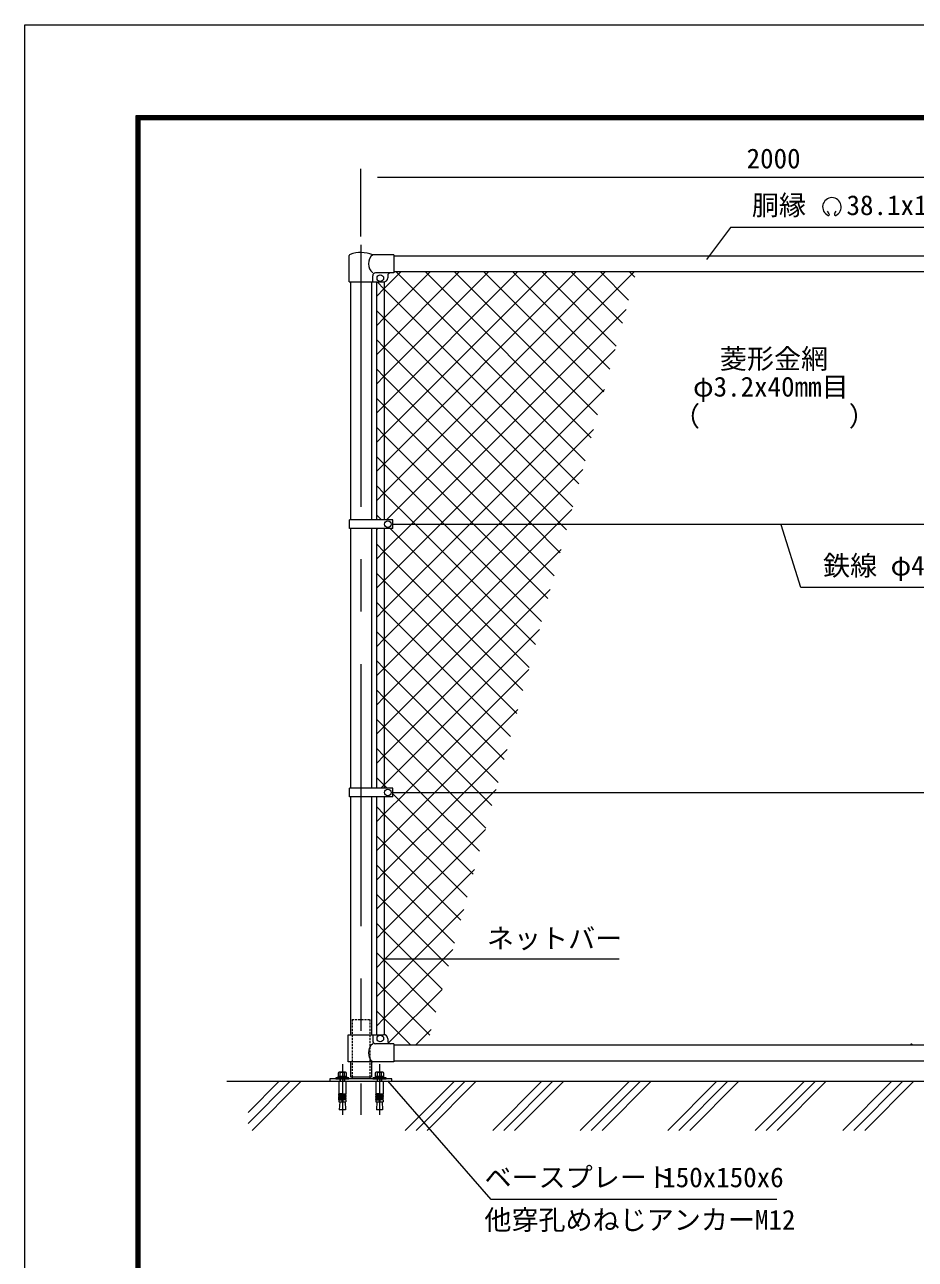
# Model space of a CAD drawing. Units: millimetres, scale not verified. Extents: x -4200 to 4200, y -2970 to 2970.
# Drawn here: x -4200 to -2041, y -22 to 2970 of the extents above; entities that cross this region are included whole.
import ezdxf
from ezdxf.enums import TextEntityAlignment as Align

# ---------------------------------------------------------------- set-up
doc = ezdxf.new("R2010")
doc.units = ezdxf.units.MM
doc.header["$LTSCALE"] = 20
doc.linetypes.add('USER1', pattern=[50.8, 31.75, -6.35, 6.35, -6.35])
doc.linetypes.add('USER2', pattern=[0.375, 0.25, -0.125])
for name, color, linetype, lineweight in [('0-0_D-BMK', 2, 'USER1', 13), ('0-1_D-STR1', 1, 'Continuous', 18), ('0-2_D-STR-DIM', 7, 'Continuous', 9), ('0-5_D-STR3', 3, 'Continuous', 13), ('0-6_D-STR2', 7, 'Continuous', 9), ('0-7_D-STR-TXT', 7, 'Continuous', 9), ('0-8_D-TTL', 7, 'Continuous', 9), ('0-9_D-BGD', 7, 'Continuous', 9), ('0-D_D-DCR-HCH', 7, 'Continuous', 9)]:
    doc.layers.add(name, color=color, linetype=linetype, lineweight=lineweight)
doc.styles.add('ＭＳ ゴシック', font='')
doc.styles.get('ＭＳ ゴシック').set_extended_font_data('MS Gothic')

msp = doc.modelspace()

# ---------------------------------------------------------------- linework, layer by layer
at = {"layer": '0-0_D-BMK'}
for p, q in [((-3384.97, 2436.71), (-3384.97, 328.24)), ((-3429.97, 451.25), (-3429.97, 328.24)), ((-3339.97, 451.25), (-3339.97, 328.24))]:
    msp.add_line(p, q, dxfattribs=at)
at = {"layer": '0-1_D-STR1'}
for p, q in [((-3304.97, 2409.65), (-1464.97, 2409.65)), ((-3304.97, 2371.65), (-1464.97, 2371.65)), ((-3410.37, 2346.65), (-3410.37, 1770.14)), ((-3359.57, 2346.65), (-3359.57, 1770.14)), ((-3410.37, 1749.15), (-3410.37, 1120.14)), ((-3359.57, 1749.15), (-3359.57, 1120.14)), ((-3410.37, 1099.15), (-3410.37, 522.65)), ((-3359.57, 1099.15), (-3359.57, 522.65)), ((-3304.97, 497.65), (-1464.97, 497.65)), ((-3410.37, 456.65), (-3410.37, 420.65)), ((-3359.57, 456.65), (-3359.57, 420.65)), ((-3304.97, 459.65), (-1464.97, 459.65)), ((-3410.37, 420.65), (-3359.57, 420.65))]:
    msp.add_line(p, q, dxfattribs=at)
at = {"layer": '0-2_D-STR-DIM'}
for p, q in [((-3384.97, 2456.71), (-3384.97, 2620.68)), ((-3344.97, 2600.68), (-1424.97, 2600.68))]:
    msp.add_line(p, q, dxfattribs=at)
at = {"layer": '0-5_D-STR3'}
for p, q in [((-3413.52, 2346.65), (-3413.52, 2410.34)), ((-3304.97, 2412.65), (-3356.42, 2412.65)), ((-3304.97, 2412.65), (-3304.97, 2368.65)), ((-3304.97, 2368.65), (-3349.42, 2368.65)), ((-3413.52, 2346.65), (-3356.42, 2346.65)), ((-3356.42, 2346.65), (-3356.42, 2361.65)), ((-3356.42, 2346.65), (-3329.97, 2346.65)), ((-3347.47, 2346.65), (-3347.47, 1770.14)), ((-3328.47, 2346.65), (-3328.47, 1770.14)), ((-3319.97, 2361.65), (-3319.97, 2356.65)), ((-3412.47, 1749.15), (-3412.47, 1770.14)), ((-3307.98, 1770.14), (-3412.47, 1770.14)), ((-3307.98, 1749.15), (-3307.98, 1770.14)), ((-3307.98, 1749.15), (-3412.47, 1749.15)), ((-3347.47, 1749.15), (-3347.47, 1120.14)), ((-3328.47, 1749.15), (-3328.47, 1120.14)), ((-3307.98, 1759.64), (-1467.47, 1759.64)), ((-3412.47, 1099.15), (-3412.47, 1120.14)), ((-3307.98, 1120.14), (-3412.47, 1120.14)), ((-3307.98, 1099.15), (-3307.98, 1120.14)), ((-3307.98, 1109.64), (-1467.47, 1109.64)), ((-3307.98, 1099.15), (-3412.47, 1099.15)), ((-3347.47, 1099.15), (-3347.47, 522.65)), ((-3328.47, 1099.15), (-3328.47, 522.65)), ((-3415.92, 522.65), (-3329.97, 522.65)), ((-3415.92, 456.65), (-3415.92, 522.65)), ((-3356.42, 522.65), (-3356.42, 507.65)), ((-3319.97, 512.65), (-3319.97, 507.65)), ((-3304.97, 500.65), (-3349.42, 500.65)), ((-3304.97, 500.65), (-3304.97, 456.65)), ((-3304.97, 456.65), (-3415.92, 456.65)), ((-3406.32, 420.65), (-3406.32, 415.65)), ((-3363.62, 420.65), (-3363.62, 415.65)), ((-3438.62, 409.65), (-3421.32, 409.65)), ((-3348.62, 409.65), (-3331.32, 409.65))]:
    msp.add_line(p, q, dxfattribs=at)
at = {"layer": '0-5_D-STR3', "linetype": 'USER2'}
for p, q in [((-3406.32, 559.65), (-3406.32, 420.65)), ((-3406.32, 559.65), (-3363.62, 559.65)), ((-3363.62, 559.65), (-3363.62, 420.65))]:
    msp.add_line(p, q, dxfattribs=at)
at = {"layer": '0-5_D-STR3', "lineweight": 18}
for p, q in [((-3419.22, 420.95), (-3440.72, 420.95)), ((-3440.72, 420.95), (-3440.72, 417.95)), ((-3440.37, 429.25), (-3440.37, 420.95)), ((-3440.37, 420.95), (-3419.58, 420.95)), ((-3422.18, 431.75), (-3437.77, 431.75)), ((-3435.97, 431.75), (-3423.97, 431.75)), ((-3435.17, 420.95), (-3435.17, 429.25)), ((-3431.47, 420.95), (-3430.67, 417.95)), ((-3428.47, 417.95), (-3429.28, 420.95)), ((-3424.78, 420.95), (-3424.78, 429.25)), ((-3419.58, 420.95), (-3419.58, 429.25)), ((-3419.22, 417.95), (-3419.22, 420.95)), ((-3329.22, 420.95), (-3350.72, 420.95)), ((-3350.72, 420.95), (-3350.72, 417.95)), ((-3350.37, 429.25), (-3350.37, 420.95)), ((-3350.37, 420.95), (-3329.58, 420.95)), ((-3332.18, 431.75), (-3347.77, 431.75)), ((-3345.97, 431.75), (-3333.97, 431.75)), ((-3345.17, 420.95), (-3345.17, 429.25)), ((-3341.47, 420.95), (-3340.67, 417.95)), ((-3338.47, 417.95), (-3339.28, 420.95)), ((-3334.78, 420.95), (-3334.78, 429.25)), ((-3329.58, 420.95), (-3329.58, 429.25)), ((-3329.22, 417.95), (-3329.22, 420.95)), ((-3445.97, 417.95), (-3445.97, 415.65)), ((-3413.97, 417.95), (-3445.97, 417.95)), ((-3445.97, 415.65), (-3413.97, 415.65)), ((-3440.72, 417.95), (-3419.22, 417.95)), ((-3438.62, 409.65), (-3438.62, 379.61)), ((-3435.97, 415.65), (-3435.97, 409.65)), ((-3434.89, 409.65), (-3434.89, 415.65)), ((-3425.05, 409.65), (-3425.05, 415.65)), ((-3423.97, 409.65), (-3423.97, 415.65)), ((-3421.32, 409.65), (-3421.32, 379.61)), ((-3413.97, 415.65), (-3413.97, 417.95)), ((-3355.97, 417.95), (-3355.97, 415.65)), ((-3323.97, 417.95), (-3355.97, 417.95)), ((-3355.97, 415.65), (-3323.97, 415.65)), ((-3350.72, 417.95), (-3329.22, 417.95)), ((-3348.62, 409.65), (-3348.62, 379.61)), ((-3345.97, 415.65), (-3345.97, 409.65)), ((-3344.89, 409.65), (-3344.89, 415.65)), ((-3335.05, 409.65), (-3335.05, 415.65)), ((-3333.97, 409.65), (-3333.97, 415.65)), ((-3331.32, 409.65), (-3331.32, 379.61)), ((-3323.97, 415.65), (-3323.97, 417.95)), ((-3430.97, 379.61), (-3438.62, 379.61)), ((-3438.62, 377.11), (-3438.19, 379.57)), ((-3438.62, 377.11), (-3430.97, 377.11)), ((-3438.62, 377.11), (-3438.62, 375.61)), ((-3438.62, 375.61), (-3430.97, 375.61)), ((-3438.62, 373.11), (-3438.19, 375.57)), ((-3438.62, 373.11), (-3430.97, 373.11)), ((-3438.62, 373.11), (-3438.62, 371.61)), ((-3438.62, 371.61), (-3430.97, 371.61)), ((-3438.62, 369.11), (-3438.19, 371.57)), ((-3438.62, 369.11), (-3430.97, 369.11)), ((-3438.62, 369.11), (-3438.62, 367.61)), ((-3438.62, 365.15), (-3438.19, 367.61)), ((-3438.62, 367.61), (-3430.97, 367.61)), ((-3438.62, 365.15), (-3430.97, 365.15)), ((-3438.62, 365.15), (-3438.62, 359.65)), ((-3438.62, 359.65), (-3421.32, 359.65)), ((-3436.47, 359.65), (-3437.55, 340.55)), ((-3430.97, 379.61), (-3430.97, 359.65)), ((-3428.97, 379.61), (-3421.32, 379.61)), ((-3428.97, 379.61), (-3428.97, 359.65)), ((-3421.32, 377.11), (-3428.97, 377.11)), ((-3421.32, 375.61), (-3428.97, 375.61)), ((-3421.32, 373.11), (-3428.97, 373.11)), ((-3421.32, 371.61), (-3428.97, 371.61)), ((-3421.32, 369.11), (-3428.97, 369.11)), ((-3421.32, 367.61), (-3428.97, 367.61)), ((-3421.32, 365.15), (-3428.97, 365.15)), ((-3423.48, 359.65), (-3422.4, 340.55)), ((-3421.32, 377.11), (-3421.76, 379.57)), ((-3421.32, 373.11), (-3421.76, 375.57)), ((-3421.32, 369.11), (-3421.76, 371.57)), ((-3421.32, 365.15), (-3421.76, 367.61)), ((-3421.32, 377.11), (-3421.32, 375.61)), ((-3421.32, 373.11), (-3421.32, 371.61)), ((-3421.32, 369.11), (-3421.32, 367.61)), ((-3421.32, 365.15), (-3421.32, 359.65)), ((-3340.97, 379.61), (-3348.62, 379.61)), ((-3348.62, 377.11), (-3348.19, 379.57)), ((-3348.62, 377.11), (-3340.97, 377.11)), ((-3348.62, 377.11), (-3348.62, 375.61)), ((-3348.62, 375.61), (-3340.97, 375.61)), ((-3348.62, 373.11), (-3348.19, 375.57)), ((-3348.62, 373.11), (-3340.97, 373.11)), ((-3348.62, 373.11), (-3348.62, 371.61)), ((-3348.62, 371.61), (-3340.97, 371.61)), ((-3348.62, 369.11), (-3348.19, 371.57)), ((-3348.62, 369.11), (-3340.97, 369.11)), ((-3348.62, 369.11), (-3348.62, 367.61)), ((-3348.62, 365.15), (-3348.19, 367.61)), ((-3348.62, 367.61), (-3340.97, 367.61)), ((-3348.62, 365.15), (-3340.97, 365.15)), ((-3348.62, 365.15), (-3348.62, 359.65)), ((-3348.62, 359.65), (-3331.32, 359.65)), ((-3346.47, 359.65), (-3347.55, 340.55)), ((-3340.97, 379.61), (-3340.97, 359.65)), ((-3338.97, 379.61), (-3331.32, 379.61)), ((-3338.97, 379.61), (-3338.97, 359.65)), ((-3331.32, 377.11), (-3338.97, 377.11)), ((-3331.32, 375.61), (-3338.97, 375.61)), ((-3331.32, 373.11), (-3338.97, 373.11)), ((-3331.32, 371.61), (-3338.97, 371.61)), ((-3331.32, 369.11), (-3338.97, 369.11)), ((-3331.32, 367.61), (-3338.97, 367.61)), ((-3331.32, 365.15), (-3338.97, 365.15)), ((-3333.48, 359.65), (-3332.4, 340.55)), ((-3331.32, 377.11), (-3331.76, 379.57)), ((-3331.32, 373.11), (-3331.76, 375.57)), ((-3331.32, 369.11), (-3331.76, 371.57)), ((-3331.32, 365.15), (-3331.76, 367.61)), ((-3331.32, 377.11), (-3331.32, 375.61)), ((-3331.32, 373.11), (-3331.32, 371.61)), ((-3331.32, 369.11), (-3331.32, 367.61)), ((-3331.32, 365.15), (-3331.32, 359.65)), ((-3422.4, 340.55), (-3437.55, 340.55)), ((-3332.4, 340.55), (-3347.55, 340.55))]:
    msp.add_line(p, q, dxfattribs=at)
at = {"layer": '0-5_D-STR3'}
msp.add_lwpolyline([(-3459.97, 409.65), (-3309.97, 409.65), (-3309.97, 415.65), (-3459.97, 415.65)], close=True, dxfattribs=at)
for centre in [(-3337.97, 2355.65), (-3319.98, 1759.65), (-3319.98, 1109.65), (-3337.97, 513.65)]:
    msp.add_circle(centre, 8, dxfattribs=at)
for centre, radius, start, end in [((-3410.22, 2410.34), 3.3, 109.22051, 180), ((-3384.97, 2337.91), 80, 69.0916, 109.22051), ((-3338.23, 2390.65), 28.55, 129.59418, 230.40582), ((-3349.42, 2361.65), 7, 90, 180), ((-3312.97, 2361.65), 7, 90, 180), ((-3329.97, 2356.65), 10, 270, 0), ((-3329.97, 512.65), 10, 0, 90), ((-3338.23, 478.65), 28.55, 129.59418, 230.40582), ((-3349.42, 507.65), 7, 180, 270), ((-3312.97, 507.65), 7, 180, 270)]:
    msp.add_arc(centre, radius, start, end, dxfattribs=at)
at = {"layer": '0-5_D-STR3', "lineweight": 18}
for centre, radius, start, end in [((-3437.77, 429.15), 2.6, 2.20423, 177.79577), ((-3429.97, 425.1), 6.65, 38.61324, 141.38676), ((-3422.18, 429.15), 2.6, 2.20423, 177.79577), ((-3347.77, 429.15), 2.6, 2.20423, 177.79577), ((-3339.97, 425.1), 6.65, 38.61324, 141.38676), ((-3332.18, 429.15), 2.6, 2.20423, 177.79577), ((-3429.97, 379.61), 1, 0, 180), ((-3339.97, 379.61), 1, 0, 180)]:
    msp.add_arc(centre, radius, start, end, dxfattribs=at)
at = {"layer": '0-6_D-STR2'}
for p, q in [((-3328.47, 2330.36), (-3287.19, 2371.65)), ((-3328.47, 2259.65), (-3216.48, 2371.65)), ((-3328.47, 2188.94), (-3145.77, 2371.65)), ((-3328.47, 2118.23), (-3075.06, 2371.65)), ((-3328.47, 2047.52), (-3004.34, 2371.65)), ((-3328.47, 1976.8), (-2933.63, 2371.65)), ((-3328.47, 1906.09), (-2862.92, 2371.65)), ((-3328.47, 1835.38), (-2792.21, 2371.65)), ((-3323, 1770.14), (-2721.5, 2371.65)), ((-2841.61, 1913.07), (-3300.19, 2371.65)), ((-2826.55, 1968.72), (-3229.48, 2371.65)), ((-2811.49, 2024.37), (-3158.77, 2371.65)), ((-2796.43, 2080.02), (-3088.06, 2371.65)), ((-2781.37, 2135.67), (-3017.34, 2371.65)), ((-2766.31, 2191.32), (-2946.63, 2371.65)), ((-2751.25, 2246.97), (-2875.92, 2371.65)), ((-2736.18, 2302.62), (-2805.21, 2371.65)), ((-2721.12, 2358.27), (-2734.5, 2371.65)), ((-3347.47, 2311.36), (-3328.47, 2330.36)), ((-3262.79, 1759.64), (-2742.26, 2280.18)), ((-3347.47, 2240.65), (-3328.47, 2259.65)), ((-3328.47, 2187.8), (-3347.47, 2206.8)), ((-3347.47, 2169.94), (-3328.47, 2188.94)), ((-2900.32, 1759.64), (-3328.47, 2187.8)), ((-3192.08, 1759.64), (-2768.5, 2183.23)), ((-3328.47, 2117.09), (-3347.47, 2136.09)), ((-3347.47, 2099.23), (-3328.47, 2118.23)), ((-2971.03, 1759.64), (-3328.47, 2117.09)), ((-3328.47, 2046.38), (-3347.47, 2065.38)), ((-3121.37, 1759.64), (-2794.73, 2086.28)), ((-3347.47, 2028.52), (-3328.47, 2047.52)), ((-3041.74, 1759.64), (-3328.47, 2046.38)), ((-3328.47, 1975.67), (-3347.47, 1994.67)), ((-3347.47, 1957.8), (-3328.47, 1976.8)), ((-3112.45, 1759.64), (-3328.47, 1975.67)), ((-3050.66, 1759.64), (-2820.97, 1989.33)), ((-3328.47, 1904.96), (-3347.47, 1923.96)), ((-3347.47, 1887.09), (-3328.47, 1906.09)), ((-3183.16, 1759.64), (-3328.47, 1904.96)), ((-2979.95, 1759.64), (-2847.21, 1892.38)), ((-3328.47, 1834.25), (-3347.47, 1853.25)), ((-3347.47, 1816.38), (-3328.47, 1835.38)), ((-3253.87, 1759.64), (-3328.47, 1834.25)), ((-2909.24, 1759.64), (-2873.45, 1795.43)), ((-3335.08, 1770.14), (-3347.47, 1782.54)), ((-3347.47, 1745.67), (-3344, 1749.15)), ((-3347.47, 1748.66), (-3346.98, 1749.15)), ((-3328.47, 1693.96), (-3262.79, 1759.64)), ((-3328.47, 1623.25), (-3192.08, 1759.64)), ((-3328.47, 1552.54), (-3121.37, 1759.64)), ((-3328.47, 1481.83), (-3050.66, 1759.64)), ((-3328.47, 1411.12), (-2979.95, 1759.64)), ((-3328.47, 1340.41), (-2909.24, 1759.64)), ((-2977.16, 1412.23), (-3314.08, 1749.15)), ((-2962.1, 1467.88), (-3253.87, 1759.64)), ((-2947.04, 1523.52), (-3183.16, 1759.64)), ((-2931.98, 1579.17), (-3112.45, 1759.64)), ((-2916.92, 1634.82), (-3041.74, 1759.64)), ((-2901.86, 1690.47), (-2971.03, 1759.64)), ((-2886.8, 1746.12), (-2900.32, 1759.64)), ((-3328.47, 1692.83), (-3347.47, 1711.83)), ((-3347.47, 1674.96), (-3328.47, 1693.96)), ((-3328.47, 1269.7), (-2899.69, 1698.48)), ((-2992.23, 1356.58), (-3328.47, 1692.83)), ((-3328.47, 1622.12), (-3347.47, 1641.12)), ((-3347.47, 1604.25), (-3328.47, 1623.25)), ((-3007.29, 1300.93), (-3328.47, 1622.12)), ((-3328.47, 1198.99), (-2925.93, 1601.53)), ((-3328.47, 1551.4), (-3347.47, 1570.4)), ((-3347.47, 1533.54), (-3328.47, 1552.54)), ((-3022.35, 1245.28), (-3328.47, 1551.4)), ((-3328.47, 1480.69), (-3347.47, 1499.69)), ((-3347.47, 1462.83), (-3328.47, 1481.83)), ((-3037.41, 1189.63), (-3328.47, 1480.69)), ((-3328.47, 1409.98), (-3347.47, 1428.98)), ((-3347.47, 1392.12), (-3328.47, 1411.12)), ((-3052.47, 1133.98), (-3328.47, 1409.98)), ((-3276.4, 1109.64), (-2978.41, 1407.63)), ((-3328.47, 1339.27), (-3347.47, 1358.27)), ((-3347.47, 1321.41), (-3328.47, 1340.41)), ((-3098.85, 1109.64), (-3328.47, 1339.27)), ((-3328.47, 1268.56), (-3347.47, 1287.56)), ((-3205.69, 1109.64), (-3004.65, 1310.68)), ((-3347.47, 1250.7), (-3328.47, 1269.7)), ((-3169.56, 1109.64), (-3328.47, 1268.56)), ((-3328.47, 1197.85), (-3347.47, 1216.85)), ((-3347.47, 1179.99), (-3328.47, 1198.99)), ((-3240.27, 1109.64), (-3328.47, 1197.85)), ((-3134.97, 1109.64), (-3030.88, 1213.74)), ((-3328.47, 1057.57), (-3276.4, 1109.64)), ((-3328.47, 986.86), (-3205.69, 1109.64)), ((-3328.47, 916.14), (-3134.97, 1109.64)), ((-3328.47, 845.43), (-3064.26, 1109.64)), ((-3097.65, 967.03), (-3240.27, 1109.64)), ((-3082.59, 1022.68), (-3169.56, 1109.64)), ((-3067.53, 1078.33), (-3098.85, 1109.64)), ((-3064.26, 1109.64), (-3057.12, 1116.79)), ((-3112.71, 911.38), (-3307.98, 1106.65)), ((-3328.47, 1056.43), (-3347.47, 1075.43)), ((-3347.47, 1038.57), (-3328.47, 1057.57)), ((-3127.78, 855.73), (-3328.47, 1056.43)), ((-3328.47, 774.72), (-3083.36, 1019.84)), ((-3328.47, 985.72), (-3347.47, 1004.72)), ((-3347.47, 967.86), (-3328.47, 986.86)), ((-3142.84, 800.08), (-3328.47, 985.72)), ((-3328.47, 915.01), (-3347.47, 934.01)), ((-3347.47, 897.14), (-3328.47, 916.14)), ((-3328.47, 704.01), (-3109.6, 922.89)), ((-3157.9, 744.43), (-3328.47, 915.01)), ((-3328.47, 844.3), (-3347.47, 863.3)), ((-3347.47, 826.43), (-3328.47, 845.43)), ((-3172.96, 688.78), (-3328.47, 844.3)), ((-3328.47, 633.3), (-3135.84, 825.94)), ((-3328.47, 773.59), (-3347.47, 792.59)), ((-3347.47, 755.72), (-3328.47, 774.72)), ((-3188.02, 633.13), (-3328.47, 773.59)), ((-3328.47, 702.88), (-3347.47, 721.88)), ((-3328.47, 562.59), (-3162.08, 728.99)), ((-3347.47, 685.01), (-3328.47, 704.01)), ((-3203.08, 577.48), (-3328.47, 702.88)), ((-3328.47, 632.17), (-3347.47, 651.17)), ((-3347.47, 614.3), (-3328.47, 633.3)), ((-3218.14, 521.83), (-3328.47, 632.17)), ((-3317.77, 502.58), (-3188.32, 632.04)), ((-3347.47, 543.59), (-3328.47, 562.59)), ((-3252, 497.65), (-3214.56, 535.09)), ((-2048.97, 497.65), (-2051.71, 500.38))]:
    msp.add_line(p, q, dxfattribs=at)
for points in [[(-2856.67, 1857.42), (-3328.47, 2329.22), (-3345.9, 2346.65)], [(-2871.74, 1801.77), (-3328.47, 2258.51), (-3347.47, 2277.51)], [(-3336.61, 1120.14), (-3328.47, 1128.28), (-2952.17, 1504.58)], [(-3321.48, 1120.14), (-3328.47, 1127.14), (-3347.47, 1146.14)], [(-3264.66, 497.65), (-3328.47, 561.46), (-3347.47, 580.46)]]:
    msp.add_lwpolyline(points, dxfattribs=at)
at = {"layer": '0-7_D-STR-TXT'}
for p, q in [((-2249.66, 2511.3), (-2253.8, 2518.48)), ((-2237.17, 2511.3), (-2233.03, 2518.48)), ((-2759.1, 705.55), (-3330.22, 705.55))]:
    msp.add_line(p, q, dxfattribs=at)
for points in [[(-1953.16, 2478.43), (-2489.46, 2478.43), (-2547.6, 2400.81)], [(-2007.31, 1606.02), (-2318.64, 1606.02), (-2366.73, 1757.74)], [(-2377.14, 123.16), (-3068.92, 123.16), (-3319.39, 410.79)]]:
    msp.add_lwpolyline(points, dxfattribs=at)
for centre, radius, start, end in [((-2243.41, 2528.46), 22.5, 294.32478, 245.67522), ((-2251.71, 2510.06), 2.37, 245.67522, 30), ((-2235.12, 2510.06), 2.37, 150, 294.32478)]:
    msp.add_arc(centre, radius, start, end, dxfattribs=at)
at = {"layer": '0-8_D-TTL', "color": 2, "lineweight": 18}
msp.add_lwpolyline([(-4200, 2970), (4200, 2970), (4200, -2970), (-4200, -2970)], close=True, dxfattribs=at)
at = {"layer": '0-8_D-TTL'}
for points in [[(-3930, 2750), (3930, 2750), (3930, -2750), (-3930, -2750)], [(-3927.5, 2747.5), (3927.5, 2747.5), (3927.5, -2747.5), (-3927.5, -2747.5)], [(-3925, 2745), (3925, 2745), (3925, -2745), (-3925, -2745)], [(-3922.5, 2742.5), (3922.5, 2742.5), (3922.5, -2742.5), (-3922.5, -2742.5)], [(-3920, 2740), (3920, 2740), (3920, -2740), (-3920, -2740)]]:
    msp.add_lwpolyline(points, close=True, dxfattribs=at)
at = {"layer": '0-9_D-BGD'}
msp.add_line((-3709.97, 409.65), (-884.97, 409.65), dxfattribs=at)
at = {"layer": '0-D_D-DCR-HCH'}
for p, q in [((-3658.49, 307.41), (-3556.25, 409.65)), ((-3658.49, 333.93), (-3582.77, 409.65)), ((-3648.8, 290.58), (-3529.74, 409.65)), ((-3277.57, 290.58), (-3158.51, 409.65)), ((-3251.05, 290.58), (-3131.99, 409.65)), ((-3224.54, 290.58), (-3105.47, 409.65)), ((-3065.44, 290.58), (-2946.38, 409.65)), ((-3038.92, 290.58), (-2919.86, 409.65)), ((-3012.4, 290.58), (-2893.34, 409.65)), ((-2853.3, 290.58), (-2734.24, 409.65)), ((-2826.79, 290.58), (-2707.73, 409.65)), ((-2800.27, 290.58), (-2681.21, 409.65)), ((-2641.17, 290.58), (-2522.11, 409.65)), ((-2614.66, 290.58), (-2495.59, 409.65)), ((-2588.14, 290.58), (-2469.08, 409.65)), ((-2429.04, 290.58), (-2309.98, 409.65)), ((-2402.52, 290.58), (-2283.46, 409.65)), ((-2376.01, 290.58), (-2256.95, 409.65)), ((-2216.91, 290.58), (-2097.85, 409.65)), ((-2190.39, 290.58), (-2071.33, 409.65)), ((-2163.88, 290.58), (-2044.81, 409.65))]:
    msp.add_line(p, q, dxfattribs=at)

# ---------------------------------------------------------------- texts
at = {"layer": '0-2_D-STR-DIM', "style": 'ＭＳ ゴシック'}
msp.add_text('2000', height=48.09, dxfattribs=at).set_placement((-2450.22, 2607.42), align=Align.BOTTOM_LEFT)
at = {"layer": '0-7_D-STR-TXT', "style": 'ＭＳ ゴシック'}
for s, p in [('胴縁 \u300038.1x1.6', (-2437.52, 2494.21)), ('菱形金網', (-2514.92, 2122.04)), ('φ3.2x40mm目', (-2579.9, 2054.45)), ('（\u3000\u3000   \u3000\u3000）', (-2628.63, 1982.8)), ('鉄線 φ4', (-2264.92, 1620.89)), ('ネットバー', (-3079.66, 717.5)), ('ベースプレート', (-3085.61, 138.56)), (' 150x150x6', (-2687.44, 138.56)), ('他穿孔めねじアンカーM12', (-3085.85, 35.55))]:
    msp.add_text(s, height=48.09, dxfattribs=at).set_placement(p, align=Align.BOTTOM_LEFT)

doc.saveas('drawing.dxf')
